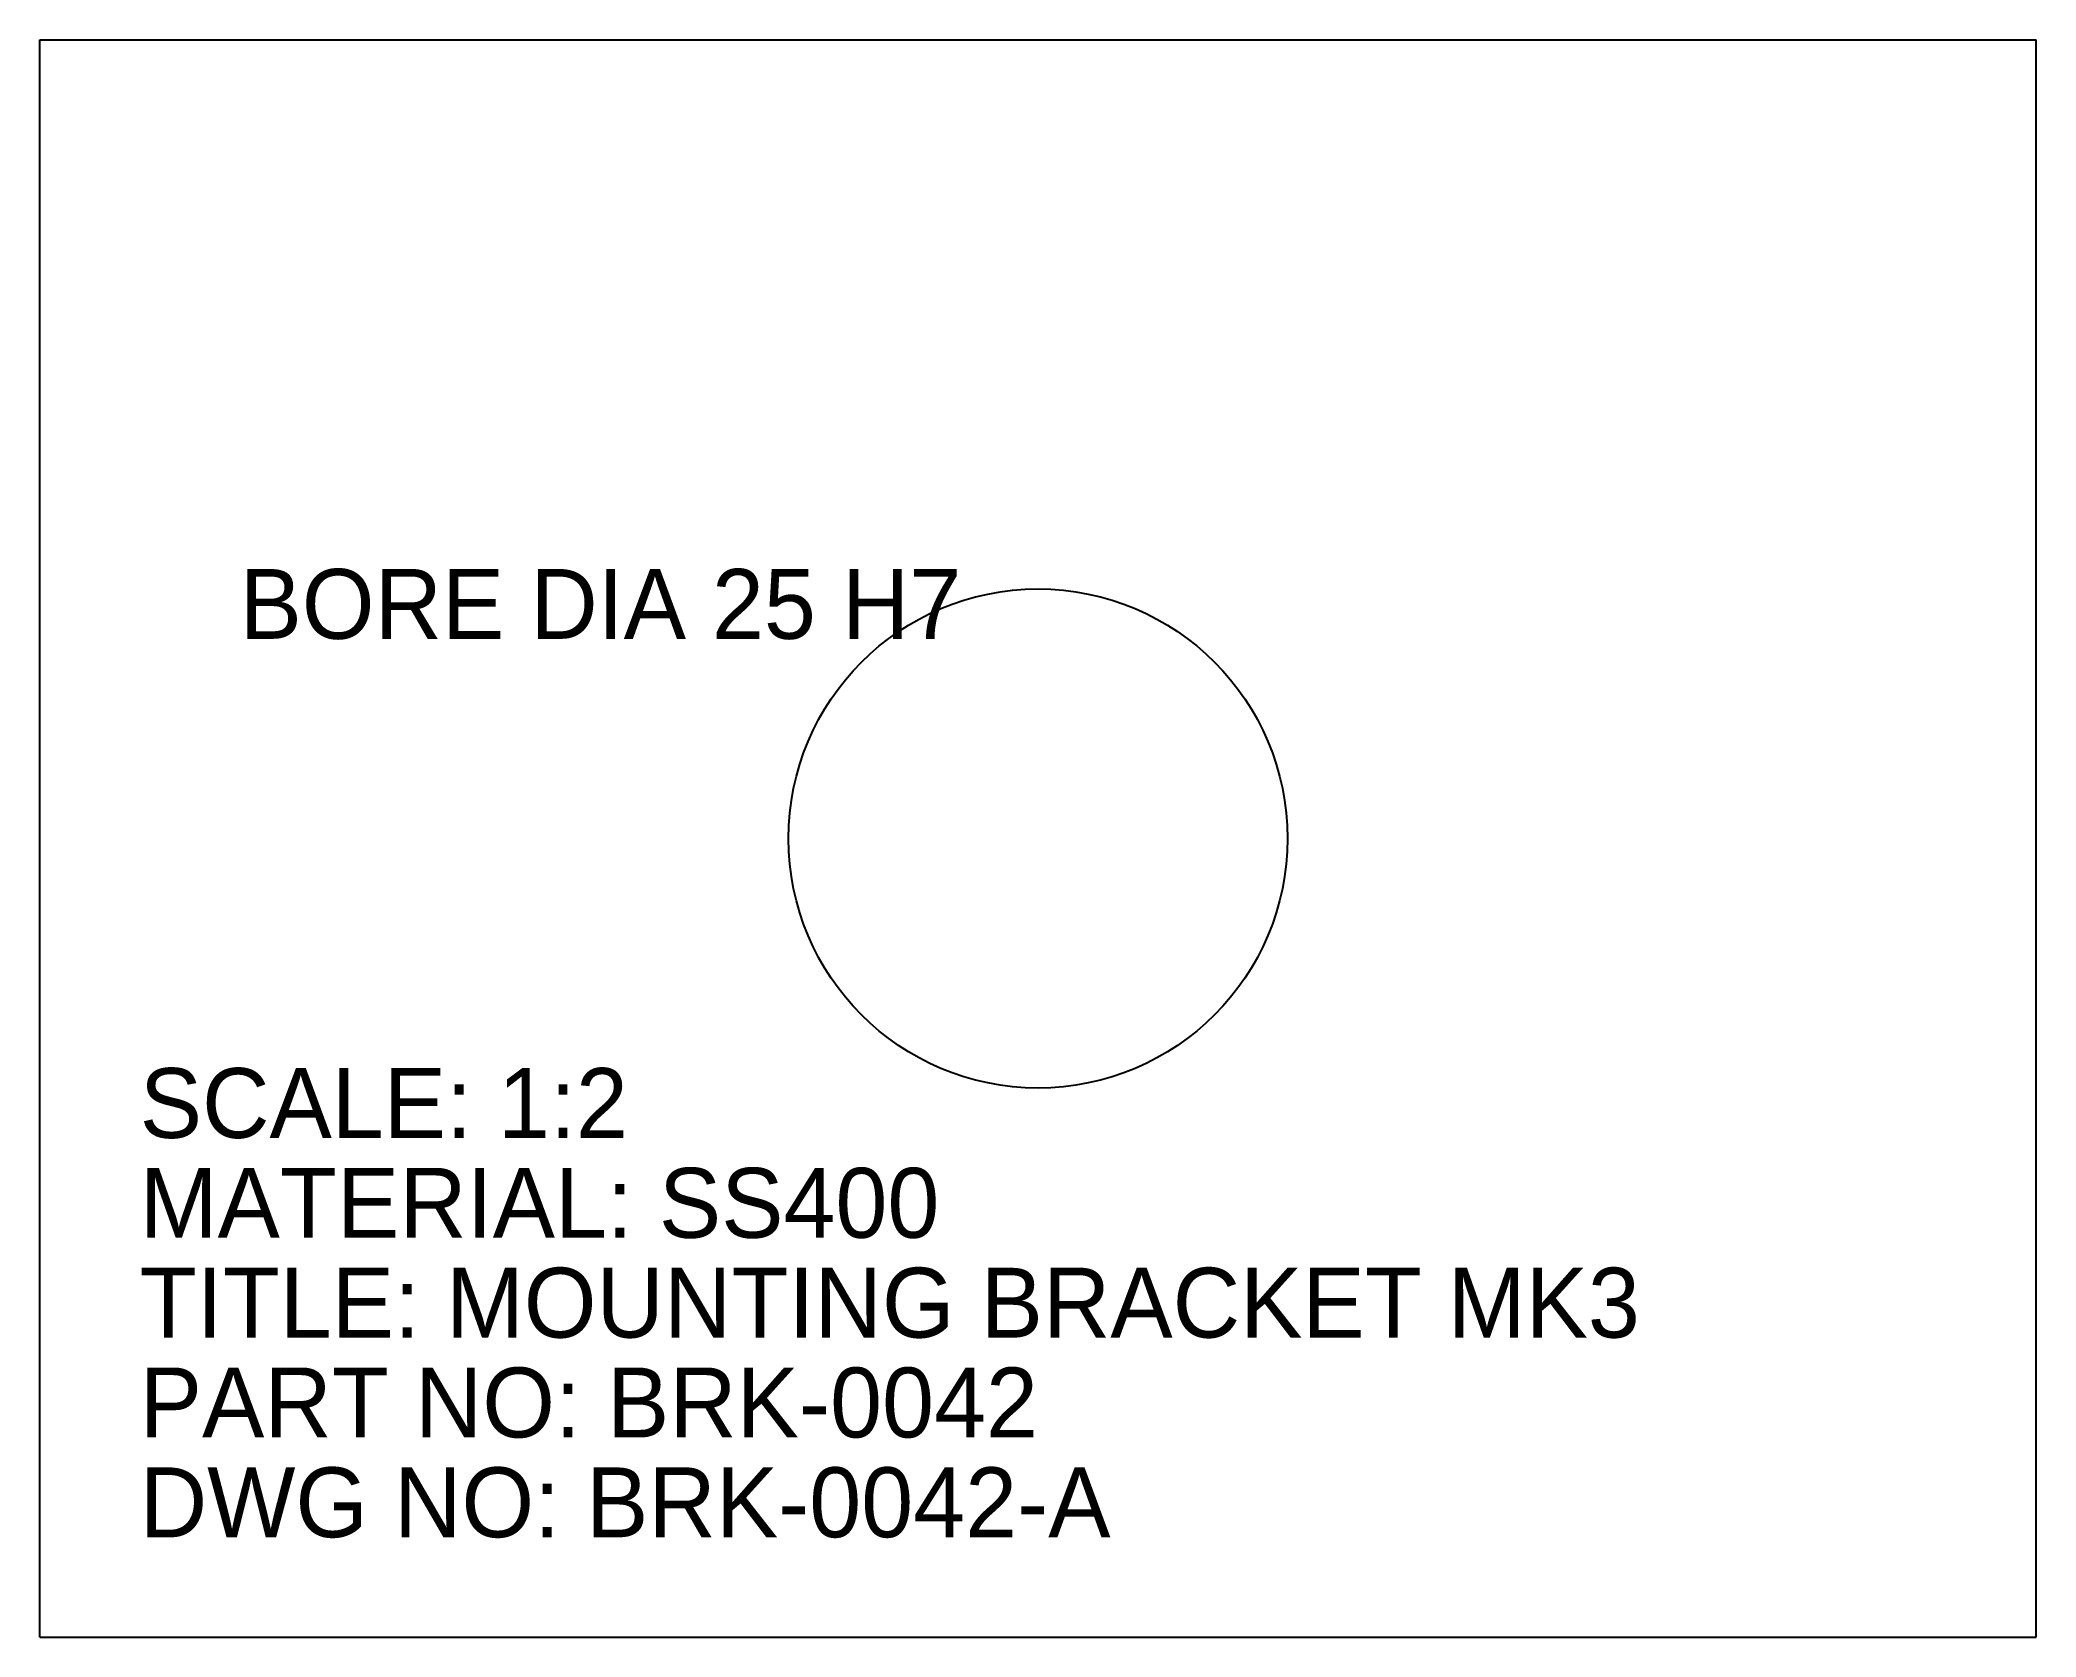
# Model space of a CAD drawing. Header units: millimetres. Extents: x 0 to 100, y 0 to 80.
import ezdxf

# ---------------------------------------------------------------- set-up
doc = ezdxf.new("R2010")
doc.units = ezdxf.units.MM
for name, color, linetype in [('DIMENSIONS', 3, 'CONTINUOUS'), ('PART-OUTLINE', 7, 'CONTINUOUS'), ('TITLEBLOCK', 7, 'CONTINUOUS')]:
    doc.layers.add(name, color=color, linetype=linetype)

msp = doc.modelspace()

# ---------------------------------------------------------------- linework, layer by layer
at = {"layer": 'PART-OUTLINE'}
for p, q in [((0, 0), (0, 80)), ((0, 80), (100, 80)), ((100, 0), (100, 80)), ((0, 0), (100, 0))]:
    msp.add_line(p, q, dxfattribs=at)
msp.add_circle((50, 40), 12.5, dxfattribs=at)

# ---------------------------------------------------------------- texts
at = {"layer": 'DIMENSIONS'}
msp.add_text('BORE DIA 25 H7', height=3.5, dxfattribs=at).set_placement((10, 50))
at = {"layer": 'TITLEBLOCK'}
for s, p in [('SCALE: 1:2', (5, 25)), ('MATERIAL: SS400', (5, 20)), ('TITLE: MOUNTING BRACKET MK3', (5, 15)), ('PART NO: BRK-0042', (5, 10)), ('DWG NO: BRK-0042-A', (5, 5))]:
    msp.add_text(s, height=3.5, dxfattribs=at).set_placement(p)

doc.saveas('drawing.dxf')
